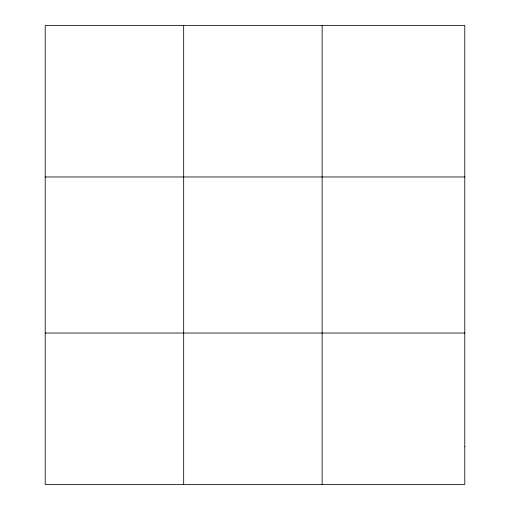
<?xml version="1.0" encoding="UTF-8"?>
<svg xmlns="http://www.w3.org/2000/svg" width="510" height="510" viewBox="0 0 510 510"><rect width="100%" height="100%" fill="white"/><g stroke="black" fill="none" stroke-linecap="round" stroke-linejoin="round"><path stroke-width="0.76" d="M183.67 25.5L183.67 484.5M322.135 25.5L322.135 484.5M45.212 176.97L464.788 176.97M45.212 333.03L464.788 333.03M464.788 446.632L464.788 484.5L45.212 484.5L45.212 25.5L464.788 25.5L464.788 446.632"/></g></svg>
